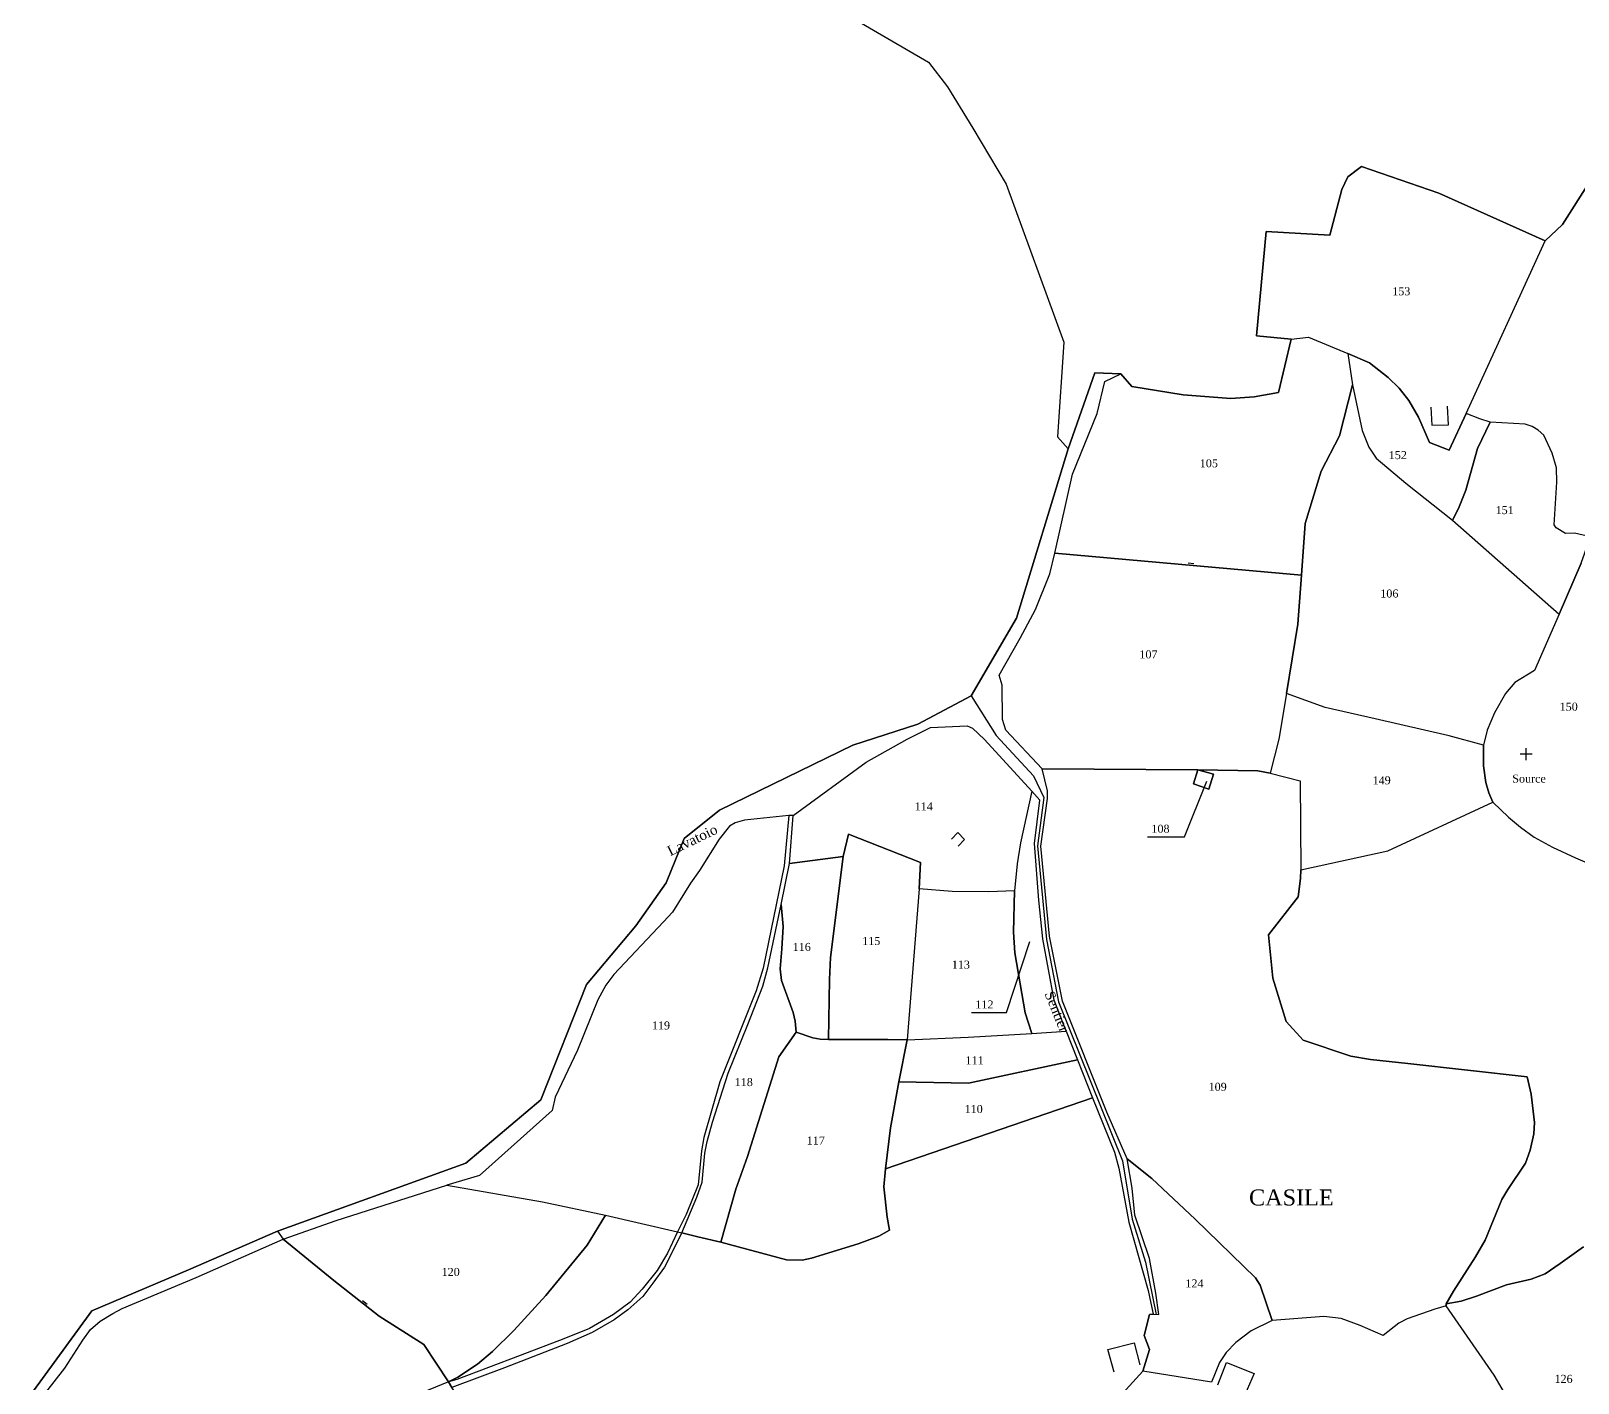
# Model space of a CAD drawing. Extents: x 1205702 to 1209329, y 6150197 to 6152796.
# Drawn here: x 1207575.6 to 1207962.3, y 6151873.4 to 6152211.2 of the extents above; entities that cross this region are included whole.
import ezdxf

# ---------------------------------------------------------------- set-up
doc = ezdxf.new("R2010")
doc.units = 0
doc.linetypes.add('CONTINU', pattern=[0])
doc.layers.get('0').update_dxf_attribs({"linetype": 'CONTINU'})
for name, color, linetype in [('1LIEUDIT', 7, 'CONTINU'), ('1PARCELLE', 7, 'CONTINU'), ('1SECTION', 7, 'CONTINU'), ('1SUBDSECT', 7, 'CONTINU'), ('1TROUPARCELLE', 7, 'CONTINU'), ('1ZONCOMM', 7, 'CONTINU'), ('3BATIDUR', 7, 'CONTINU'), ('3CALVAIRE', 7, 'CONTINU'), ('3CALVAIRETEX', 7, 'CONTINU'), ('3CHEMIN', 7, 'CONTINU'), ('3FISCLINE', 7, 'CONTINUOUS'), ('3FLECHEPAR', 7, 'CONTINU'), ('3LIEUDITTEX', 7, 'CONTINU'), ('3MURNONMI', 7, 'CONTINU'), ('3PARCELLETEX', 7, 'CONTINU'), ('3ZONCOMMTEX', 7, 'CONTINU')]:
    doc.layers.add(name, color=color, linetype=linetype)
doc.styles.get("Standard").update_dxf_attribs({"font": 'Times New Roman'})

# ---------------------------------------------------------------- blocks, each defined once
blk = doc.blocks.new('MURNOMI')
blk.add_line((-0.75, 0.5), (0.75, 0.5))
blk = doc.blocks.new('DETATOPO')
for points in [[(-1.5, 0), (1.5, 0)], [(0, -1.5), (0, 1.5)]]:
    blk.add_lwpolyline(points)

msp = doc.modelspace()

# ---------------------------------------------------------------- linework, layer by layer
at = {"layer": '1LIEUDIT'}
for points in [[(1207978.94, 6152195.09), (1207958.43, 6152162.87), (1207954.11, 6152158.76), (1207927.51, 6152170.66), (1207908.25, 6152177.35), (1207904.77, 6152174.8), (1207903.33, 6152171.65), (1207900.31, 6152160.23), (1207884.4, 6152161.11), (1207882, 6152135.06), (1207890.59, 6152134.24), (1207887.46, 6152120.84), (1207881.4, 6152119.81), (1207875.53, 6152119.38), (1207863.62, 6152120.31), (1207850.79, 6152122.39), (1207848.07, 6152125.51), (1207841.55, 6152125.81), (1207834.87, 6152106.8), (1207821.97, 6152064.53), (1207810.68, 6152045.08), (1207797.28, 6152037.98), (1207781.03, 6152032.73), (1207747.77, 6152016.55), (1207738.87, 6152009.46), (1207734.38, 6151998.39), (1207726.8, 6151987.62), (1207714.51, 6151972.98), (1207703.07, 6151944.15), (1207684.33, 6151928.31), (1207637.26, 6151911.31), (1207638.68, 6151909.32), (1207651.35, 6151899.01), (1207662.69, 6151890.08), (1207673.82, 6151883.01), (1207679.97, 6151873.68), (1207680.86, 6151872.27)], [(1207575.61, 6151870.49), (1207590.87, 6151891.42), (1207615, 6151901.61), (1207637.26, 6151911.31), (1207638.68, 6151909.32), (1207651.35, 6151899.01), (1207662.69, 6151890.08), (1207673.82, 6151883.01), (1207679.97, 6151873.68), (1207680.86, 6151872.27)]]:
    msp.add_lwpolyline(points, dxfattribs=at)
at = {"layer": '1PARCELLE'}
for points in [[(1207965.49, 6152084.82), (1207961.45, 6152085.74), (1207959.21, 6152085.65), (1207956.9, 6152087.03), (1207956.39, 6152087.79), (1207957.05, 6152098.44), (1207956.92, 6152102.06), (1207955.9, 6152105.72), (1207953.76, 6152110.19), (1207952.37, 6152111.47), (1207950.9, 6152112.38), (1207949.11, 6152112.94), (1207940.35, 6152113.45), (1207937.8, 6152114.27), (1207934.41, 6152115.65), (1207954.11, 6152158.76), (1207958.43, 6152162.87), (1207978.94, 6152195.09)], [(1207963.13, 6152078.24), (1207957.62, 6152065.52), (1207951.43, 6152051.45), (1207946.58, 6152048.38), (1207944.17, 6152045.67), (1207941.43, 6152040.87), (1207939.64, 6152036.53), (1207938.69, 6152032.74), (1207938.69, 6152027.62), (1207939.28, 6152023.46), (1207940.03, 6152020.8), (1207941.02, 6152018.52), (1207944.97, 6152014.76), (1207947.98, 6152012.27), (1207951.39, 6152009.79), (1207955.95, 6152007.25), (1207961.67, 6152004.62), (1207970.15, 6152001.03)], [(1207963.67, 6151907.42), (1207957.9, 6151903.19), (1207954.09, 6151900.65), (1207950.62, 6151899.3), (1207944.42, 6151897.87), (1207937, 6151895.03), (1207933.15, 6151893.85), (1207929.38, 6151893.15), (1207931.17, 6151896.35), (1207936.71, 6151904.91), (1207939.11, 6151909.03), (1207943.29, 6151919.18), (1207944.8, 6151921.68), (1207949.24, 6151928.31), (1207950.36, 6151931.55), (1207951.3, 6151935.65), (1207951.48, 6151938.44), (1207950.59, 6151945.57), (1207949.64, 6151949.89), (1207919.76, 6151953.22), (1207910.46, 6151954.22), (1207905.58, 6151955), (1207893.67, 6151959), (1207889.35, 6151963.7), (1207886.04, 6151974.5), (1207884.94, 6151985.39), (1207892.38, 6151994.86), (1207892.96, 6151999.42), (1207893.08, 6152001.62), (1207914.8, 6152006.32), (1207941.02, 6152018.52), (1207941.02, 6152018.52), (1207944.97, 6152014.76), (1207947.98, 6152012.27), (1207951.39, 6152009.79), (1207955.95, 6152007.25), (1207961.67, 6152004.62), (1207970.15, 6152001.03)], [(1207680.86, 6151872.27), (1207679.97, 6151873.68), (1207682.28, 6151874.79), (1207687.27, 6151878.09), (1207690.99, 6151881.23), (1207696.36, 6151886.51), (1207704.35, 6151895.25), (1207714.66, 6151907.8), (1207719.24, 6151915.33), (1207737.19, 6151911.15), (1207738.3, 6151910.9), (1207742.28, 6151909.9), (1207748.1, 6151908.59), (1207764.52, 6151904.12), (1207768.36, 6151904.07), (1207770.74, 6151904.52), (1207782.37, 6151908.13), (1207787.52, 6151910.07), (1207790.23, 6151911.58), (1207789.62, 6151914.84), (1207788.83, 6151922.37), (1207789.23, 6151926.88), (1207841.01, 6151944.65), (1207846.5, 6151931.05), (1207847.58, 6151927.02), (1207850.03, 6151913.53), (1207854.87, 6151896.5), (1207856.17, 6151890.58), (1207856.17, 6151890.58), (1207855.25, 6151890.52), (1207853.87, 6151885.2), (1207855.21, 6151881.77), (1207853.59, 6151876.31), (1207848.57, 6151870.86)], [(1207579.32, 6151871.01), (1207584.05, 6151877.08), (1207588.57, 6151884.09), (1207590.5, 6151886.76), (1207592.93, 6151888.81), (1207596.06, 6151890.75), (1207598.45, 6151891.96), (1207616.94, 6151899.74), (1207638.68, 6151909.32), (1207651.35, 6151899.01), (1207662.69, 6151890.08), (1207673.82, 6151883.01), (1207679.97, 6151873.68), (1207679.97, 6151873.68), (1207668.4, 6151868.87)], [(1207965.1, 6151848.33), (1207960.18, 6151855.1), (1207947.11, 6151862.78), (1207946.4, 6151865.5), (1207945.91, 6151867.02), (1207944.58, 6151869.88), (1207941.37, 6151875.31), (1207929.37, 6151892.62), (1207929.38, 6151893.15), (1207933.15, 6151893.85), (1207937, 6151895.03), (1207944.42, 6151897.87), (1207950.62, 6151899.3), (1207954.09, 6151900.65), (1207957.9, 6151903.19), (1207963.67, 6151907.42)], [(1207944.58, 6151869.88), (1207941.37, 6151875.31), (1207929.37, 6151892.62), (1207926.52, 6151891.85), (1207919.6, 6151889.43), (1207917.58, 6151888.3), (1207913.61, 6151885.21), (1207907.86, 6151887.76), (1207903.11, 6151889.47), (1207898.78, 6151889.98), (1207885.91, 6151889), (1207885.91, 6151889), (1207880.66, 6151886.4), (1207876.8, 6151883.45), (1207874.41, 6151880.95), (1207872.72, 6151878.45), (1207870.73, 6151873.55), (1207853.59, 6151876.31), (1207848.57, 6151870.86)]]:
    msp.add_lwpolyline(points, dxfattribs=at)
for points in [[(1207934.41, 6152115.65), (1207954.11, 6152158.76), (1207927.51, 6152170.66), (1207908.25, 6152177.35), (1207904.77, 6152174.8), (1207903.33, 6152171.65), (1207900.31, 6152160.23), (1207884.4, 6152161.11), (1207882, 6152135.06), (1207890.59, 6152134.24), (1207894.95, 6152134.73), (1207904.77, 6152130.62), (1207910.19, 6152128.3), (1207914.88, 6152124.63), (1207917.59, 6152121.98), (1207920.08, 6152118.88), (1207922.5, 6152114.7), (1207925.25, 6152108.41), (1207930.14, 6152106.48), (1207934.41, 6152115.65)], [(1207905.94, 6152122.8), (1207902.74, 6152110.07), (1207898.12, 6152101.25), (1207894.16, 6152088.11), (1207893.25, 6152075.26), (1207831.53, 6152080.77), (1207836, 6152100.44), (1207842.12, 6152115.6), (1207844.06, 6152123.66), (1207848.07, 6152125.51), (1207850.79, 6152122.39), (1207863.62, 6152120.31), (1207875.53, 6152119.38), (1207881.4, 6152119.81), (1207887.46, 6152120.84), (1207890.59, 6152134.24), (1207894.95, 6152134.73), (1207904.77, 6152130.62), (1207905.94, 6152122.8)], [(1207940.35, 6152113.45), (1207937.8, 6152114.27), (1207934.41, 6152115.65), (1207930.14, 6152106.48), (1207925.25, 6152108.41), (1207922.5, 6152114.7), (1207920.08, 6152118.88), (1207917.59, 6152121.98), (1207914.88, 6152124.63), (1207910.19, 6152128.3), (1207904.77, 6152130.62), (1207905.94, 6152122.8), (1207908.4, 6152111.4), (1207910.04, 6152107.22), (1207911.85, 6152104.5), (1207919.27, 6152098.24), (1207930.93, 6152088.97), (1207932.5, 6152091.88), (1207934.33, 6152096.47), (1207937.25, 6152106.87), (1207940.35, 6152113.45)], [(1207957.62, 6152065.52), (1207951.43, 6152051.45), (1207946.58, 6152048.38), (1207944.17, 6152045.67), (1207941.43, 6152040.87), (1207939.64, 6152036.53), (1207938.69, 6152032.74), (1207930.1, 6152035.09), (1207911.67, 6152039.35), (1207899.13, 6152042.2), (1207889.45, 6152045.69), (1207892.28, 6152062.95), (1207893.25, 6152075.26), (1207894.16, 6152088.11), (1207898.12, 6152101.25), (1207902.74, 6152110.07), (1207905.94, 6152122.8), (1207908.4, 6152111.4), (1207910.04, 6152107.22), (1207911.85, 6152104.5), (1207919.27, 6152098.24), (1207930.93, 6152088.97), (1207957.62, 6152065.52)], [(1207963.13, 6152078.24), (1207965.49, 6152084.82), (1207961.45, 6152085.74), (1207959.21, 6152085.65), (1207956.9, 6152087.03), (1207956.39, 6152087.79), (1207957.05, 6152098.44), (1207956.92, 6152102.06), (1207955.9, 6152105.72), (1207953.76, 6152110.19), (1207952.37, 6152111.47), (1207950.9, 6152112.38), (1207949.11, 6152112.94), (1207940.35, 6152113.45), (1207937.25, 6152106.87), (1207934.33, 6152096.47), (1207932.5, 6152091.88), (1207930.93, 6152088.97), (1207957.62, 6152065.52), (1207963.13, 6152078.24)], [(1207893.25, 6152075.26), (1207892.28, 6152062.95), (1207889.45, 6152045.69), (1207887.56, 6152034.25), (1207885.35, 6152025.73), (1207882.29, 6152026.37), (1207867.28, 6152026.6), (1207828.38, 6152026.8), (1207819.3, 6152036.52), (1207818.47, 6152039.19), (1207818.35, 6152047.75), (1207817.64, 6152050.22), (1207822.88, 6152059.45), (1207826.7, 6152066.62), (1207830.28, 6152075.55), (1207831.53, 6152080.77), (1207893.25, 6152075.26)], [(1207941.02, 6152018.52), (1207940.03, 6152020.8), (1207939.28, 6152023.46), (1207938.69, 6152027.62), (1207938.69, 6152032.74), (1207930.1, 6152035.09), (1207911.67, 6152039.35), (1207899.13, 6152042.2), (1207889.45, 6152045.69), (1207887.56, 6152034.25), (1207885.35, 6152025.73), (1207892.86, 6152023.81), (1207893.08, 6152001.62), (1207914.8, 6152006.32), (1207941.02, 6152018.52)], [(1207825.82, 6152021.23), (1207822.95, 6152008.31), (1207822.15, 6152003.09), (1207821.48, 6151996.38), (1207815.06, 6151996.12), (1207805.87, 6151996.17), (1207797.62, 6151996.83), (1207797.98, 6152003.42), (1207779.94, 6152010.54), (1207778.67, 6152004.94), (1207765.2, 6152003.17), (1207766.11, 6152015.19), (1207784.38, 6152028.47), (1207794.68, 6152034.25), (1207800.46, 6152037.17), (1207809.61, 6152037.6), (1207810.96, 6152037.01), (1207813.97, 6152034.16), (1207825.82, 6152021.23)], [(1207907.86, 6151887.76), (1207903.11, 6151889.47), (1207898.78, 6151889.98), (1207885.91, 6151889), (1207882.85, 6151897.81), (1207881.68, 6151899.66), (1207866.63, 6151914.3), (1207855.76, 6151924.49), (1207849.63, 6151929.34), (1207844.57, 6151941.06), (1207833.44, 6151968.74), (1207830.25, 6151985.02), (1207828.07, 6152007.51), (1207829.73, 6152019.42), (1207829.7, 6152021.33), (1207828.38, 6152026.8), (1207867.28, 6152026.6), (1207882.29, 6152026.37), (1207885.35, 6152025.73), (1207892.86, 6152023.81), (1207893.08, 6152001.62), (1207892.96, 6151999.42), (1207892.38, 6151994.86), (1207884.94, 6151985.39), (1207886.04, 6151974.5), (1207889.35, 6151963.7), (1207893.67, 6151959), (1207905.58, 6151955), (1207910.46, 6151954.22), (1207919.76, 6151953.22), (1207949.64, 6151949.89), (1207950.59, 6151945.57), (1207951.48, 6151938.44), (1207951.3, 6151935.65), (1207950.36, 6151931.55), (1207949.24, 6151928.31), (1207944.8, 6151921.68), (1207943.29, 6151919.18), (1207939.11, 6151909.03), (1207936.71, 6151904.91), (1207931.17, 6151896.35), (1207929.38, 6151893.15), (1207929.37, 6151892.62), (1207926.52, 6151891.85), (1207919.6, 6151889.43), (1207917.58, 6151888.3), (1207913.61, 6151885.21), (1207907.86, 6151887.76)], [(1207871.23, 6152025.54), (1207867.28, 6152026.55), (1207866.19, 6152023.05), (1207870.09, 6152021.76), (1207871.23, 6152025.54)], [(1207825.84, 6151960.71), (1207834.35, 6151961.25), (1207831.35, 6151969.04), (1207828.56, 6151984.32), (1207827.53, 6151994.01), (1207826.51, 6152008.19), (1207827.79, 6152019.04), (1207825.82, 6152021.23), (1207822.95, 6152008.31), (1207822.15, 6152003.09), (1207821.48, 6151996.38), (1207821.2, 6151986.06), (1207821.56, 6151980.86), (1207824.18, 6151965.84), (1207825.84, 6151960.71)], [(1207679.55, 6151922.78), (1207703.51, 6151918.65), (1207719.24, 6151915.33), (1207737.19, 6151911.15), (1207738.3, 6151910.9), (1207742.07, 6151919.83), (1207743.37, 6151923.59), (1207744.06, 6151930.77), (1207744.64, 6151933.72), (1207746, 6151938.56), (1207749.88, 6151950.82), (1207754.8, 6151962.92), (1207758.58, 6151972.55), (1207759.85, 6151977.11), (1207763.17, 6151992.97), (1207765.2, 6152003.17), (1207766.11, 6152015.19), (1207765.08, 6152015.14), (1207753.97, 6152013.98), (1207751.61, 6152013.33), (1207750.19, 6152012.47), (1207747.68, 6152009.27), (1207742.72, 6152001.4), (1207740.51, 6151998.28), (1207735.97, 6151990.99), (1207733.76, 6151988.57), (1207721.33, 6151975.45), (1207719.32, 6151972.77), (1207717.31, 6151969.11), (1207712.25, 6151956.54), (1207706.63, 6151944.75), (1207705.9, 6151941.47), (1207687.73, 6151925.18), (1207679.55, 6151922.78)], [(1207794.67, 6151959.14), (1207789.77, 6151959.2), (1207774.96, 6151959.23), (1207775.2, 6151974.17), (1207775.51, 6151979.67), (1207778.67, 6152004.94), (1207779.94, 6152010.54), (1207797.98, 6152003.42), (1207797.62, 6151996.83), (1207794.67, 6151959.14)], [(1207763.17, 6151992.97), (1207765.2, 6152003.17), (1207778.67, 6152004.94), (1207775.51, 6151979.67), (1207775.2, 6151974.17), (1207774.96, 6151959.23), (1207772.91, 6151959.32), (1207771.06, 6151959.62), (1207766.93, 6151961.05), (1207766.66, 6151963.8), (1207766.13, 6151965.94), (1207763.24, 6151973.92), (1207762.89, 6151976.87), (1207763.34, 6151981.83), (1207763.68, 6151987.44), (1207763.17, 6151992.97)], [(1207794.67, 6151959.14), (1207809.89, 6151959.78), (1207825.84, 6151960.71), (1207824.18, 6151965.84), (1207821.56, 6151980.86), (1207821.2, 6151986.06), (1207821.48, 6151996.38), (1207815.06, 6151996.12), (1207805.87, 6151996.17), (1207797.62, 6151996.83), (1207794.67, 6151959.14)], [(1207748.1, 6151908.59), (1207742.28, 6151909.9), (1207738.3, 6151910.9), (1207742.07, 6151919.83), (1207743.37, 6151923.59), (1207744.06, 6151930.77), (1207744.64, 6151933.72), (1207746, 6151938.56), (1207749.88, 6151950.82), (1207754.8, 6151962.92), (1207758.58, 6151972.55), (1207759.85, 6151977.11), (1207763.17, 6151992.97), (1207763.68, 6151987.44), (1207763.34, 6151981.83), (1207762.89, 6151976.87), (1207763.24, 6151973.92), (1207766.13, 6151965.94), (1207766.66, 6151963.8), (1207766.93, 6151961.05), (1207762.55, 6151954.85), (1207754.73, 6151929.95), (1207751.78, 6151921.8), (1207748.1, 6151908.59)], [(1207789.23, 6151926.88), (1207788.83, 6151922.37), (1207789.62, 6151914.84), (1207790.23, 6151911.58), (1207787.52, 6151910.07), (1207782.37, 6151908.13), (1207770.74, 6151904.52), (1207768.36, 6151904.07), (1207764.52, 6151904.12), (1207748.1, 6151908.59), (1207751.78, 6151921.8), (1207754.73, 6151929.95), (1207762.55, 6151954.85), (1207766.93, 6151961.05), (1207771.06, 6151959.62), (1207772.91, 6151959.32), (1207774.96, 6151959.23), (1207789.77, 6151959.2), (1207794.67, 6151959.14), (1207792.53, 6151948.61), (1207790.47, 6151937.16), (1207789.23, 6151926.88)], [(1207794.67, 6151959.14), (1207809.89, 6151959.78), (1207825.84, 6151960.71), (1207834.35, 6151961.25), (1207837.18, 6151954.16), (1207810.01, 6151948.26), (1207792.53, 6151948.61), (1207794.67, 6151959.14)], [(1207841.01, 6151944.65), (1207789.23, 6151926.88), (1207790.47, 6151937.16), (1207792.53, 6151948.61), (1207810.01, 6151948.26), (1207837.18, 6151954.16), (1207841.01, 6151944.65)], [(1207856.17, 6151890.58), (1207857.52, 6151890.46), (1207856.82, 6151895.8), (1207855.25, 6151904.49), (1207851.58, 6151915.28), (1207850.85, 6151922.05), (1207849.63, 6151929.34), (1207855.76, 6151924.49), (1207866.63, 6151914.3), (1207881.68, 6151899.66), (1207882.85, 6151897.81), (1207885.91, 6151889), (1207880.66, 6151886.4), (1207876.8, 6151883.45), (1207874.41, 6151880.95), (1207872.72, 6151878.45), (1207870.73, 6151873.55), (1207853.59, 6151876.31), (1207855.21, 6151881.77), (1207853.87, 6151885.2), (1207855.25, 6151890.52), (1207856.17, 6151890.58)], [(1207679.97, 6151873.68), (1207673.82, 6151883.01), (1207662.69, 6151890.08), (1207651.35, 6151899.01), (1207638.68, 6151909.32), (1207651.87, 6151914), (1207679.55, 6151922.78), (1207703.51, 6151918.65), (1207719.24, 6151915.33), (1207714.66, 6151907.8), (1207704.35, 6151895.25), (1207696.36, 6151886.51), (1207690.99, 6151881.23), (1207687.27, 6151878.09), (1207682.28, 6151874.79), (1207679.97, 6151873.68)], [(1207672.35, 6151805.7), (1207680.25, 6151811.34), (1207691.61, 6151818.25), (1207698.71, 6151822.15), (1207710.43, 6151827.91), (1207709.35, 6151829.02), (1207699.04, 6151846.15), (1207692.71, 6151855.93), (1207683.72, 6151867.75), (1207680.86, 6151872.27), (1207679.97, 6151873.68), (1207668.4, 6151868.87), (1207664.42, 6151867.6), (1207664.7, 6151866.51), (1207668.59, 6151857.85), (1207634.41, 6151823.1), (1207638.98, 6151818.99), (1207645.14, 6151813.86), (1207653.45, 6151808.26), (1207655.11, 6151807.85), (1207663.63, 6151808.67), (1207668.85, 6151806.68), (1207672.35, 6151805.7)]]:
    msp.add_lwpolyline(points, close=True, dxfattribs=at)
at = {"layer": '1SECTION'}
msp.add_lwpolyline([(1207776.09, 6152217.3), (1207799.99, 6152203.44), (1207804.76, 6152197.23), (1207811.04, 6152186.96), (1207819.39, 6152172.98), (1207833.83, 6152133.48), (1207832.18, 6152109.8), (1207832.18, 6152109.8), (1207834.87, 6152106.8), (1207841.55, 6152125.81), (1207848.07, 6152125.51), (1207850.79, 6152122.39), (1207863.62, 6152120.31), (1207875.53, 6152119.38), (1207881.4, 6152119.81), (1207887.46, 6152120.84), (1207890.59, 6152134.24), (1207882, 6152135.06), (1207884.4, 6152161.11), (1207900.31, 6152160.23), (1207903.33, 6152171.65), (1207904.77, 6152174.8), (1207908.25, 6152177.35), (1207927.51, 6152170.66), (1207954.11, 6152158.76), (1207958.43, 6152162.87), (1207978.94, 6152195.09)], dxfattribs=at)
at = {"layer": '1SUBDSECT'}
msp.add_lwpolyline([(1207978.94, 6152195.09), (1207958.43, 6152162.87), (1207954.11, 6152158.76), (1207927.51, 6152170.66), (1207908.25, 6152177.35), (1207904.77, 6152174.8), (1207903.33, 6152171.65), (1207900.31, 6152160.23), (1207884.4, 6152161.11), (1207882, 6152135.06), (1207890.59, 6152134.24), (1207887.46, 6152120.84), (1207881.4, 6152119.81), (1207875.53, 6152119.38), (1207863.62, 6152120.31), (1207850.79, 6152122.39), (1207848.07, 6152125.51), (1207841.55, 6152125.81), (1207834.87, 6152106.8), (1207834.87, 6152106.8), (1207821.97, 6152064.53), (1207810.68, 6152045.08), (1207797.28, 6152037.98), (1207781.03, 6152032.73), (1207747.77, 6152016.55), (1207738.87, 6152009.46), (1207734.38, 6151998.39), (1207726.8, 6151987.62), (1207714.51, 6151972.98), (1207703.07, 6151944.15), (1207684.33, 6151928.31), (1207637.26, 6151911.31), (1207615, 6151901.61), (1207590.87, 6151891.42), (1207575.61, 6151870.49)], dxfattribs=at)
at = {"layer": '1TROUPARCELLE'}
msp.add_lwpolyline([(1207866.19, 6152023.05), (1207867.28, 6152026.55), (1207871.23, 6152025.54), (1207870.09, 6152021.76), (1207866.19, 6152023.05)], close=True, dxfattribs=at)
at = {"layer": '1ZONCOMM'}
for points in [[(1207575.61, 6151870.49), (1207590.87, 6151891.42), (1207615, 6151901.61), (1207637.26, 6151911.31), (1207684.33, 6151928.31), (1207703.07, 6151944.15), (1207714.51, 6151972.98), (1207726.8, 6151987.62), (1207734.38, 6151998.39), (1207738.87, 6152009.46), (1207747.77, 6152016.55), (1207781.03, 6152032.73), (1207797.28, 6152037.98), (1207810.68, 6152045.08), (1207821.97, 6152064.53), (1207834.87, 6152106.8)], [(1207575.61, 6151870.49), (1207590.87, 6151891.42), (1207615, 6151901.61), (1207637.26, 6151911.31), (1207684.33, 6151928.31), (1207703.07, 6151944.15), (1207714.51, 6151972.98), (1207726.8, 6151987.62), (1207734.38, 6151998.39), (1207738.87, 6152009.46), (1207747.77, 6152016.55), (1207781.03, 6152032.73), (1207797.28, 6152037.98), (1207810.68, 6152045.08), (1207821.97, 6152064.53), (1207834.87, 6152106.8)], [(1207810.68, 6152045.08), (1207816.9, 6152035.18), (1207826.23, 6152025.07), (1207828.82, 6152019.71), (1207827.25, 6152007.6), (1207829.48, 6151984.2), (1207832.45, 6151968.63), (1207848.47, 6151928.88), (1207850.87, 6151914.32), (1207854.25, 6151903.54), (1207856.86, 6151890.52)]]:
    msp.add_lwpolyline(points, dxfattribs=at)
at = {"layer": '3BATIDUR'}
msp.add_lwpolyline([(1207867.28, 6152026.55), (1207866.19, 6152023.05), (1207870.09, 6152021.76), (1207871.23, 6152025.54), (1207867.28, 6152026.55)], close=True, dxfattribs=at)
at = {"layer": '3CHEMIN'}
for points in [[(1207765.08, 6152015.14), (1207763.88, 6152002.57), (1207758.68, 6151977.04), (1207756.93, 6151971.34), (1207747.84, 6151948.59), (1207743.81, 6151934.74), (1207743.2, 6151931.35), (1207742.39, 6151922.87), (1207739.41, 6151915.48), (1207737.19, 6151911.15)], [(1207737.19, 6151911.15), (1207734.71, 6151905.79), (1207732.18, 6151901.48), (1207728.41, 6151896.84), (1207725.36, 6151893.56), (1207721.27, 6151890.49), (1207715.26, 6151887.02), (1207708.82, 6151884.42), (1207697.9, 6151880.21), (1207682.11, 6151874.2), (1207679.97, 6151873.68)], [(1207738.3, 6151910.9), (1207733.99, 6151902.28), (1207731.07, 6151898.29), (1207728.57, 6151895.01), (1207724.84, 6151891.67), (1207721.39, 6151889.12), (1207715.93, 6151886.01), (1207709.63, 6151883.26), (1207694, 6151877.14), (1207680.86, 6151872.27)]]:
    msp.add_lwpolyline(points, dxfattribs=at)
at = {"layer": '3FISCLINE'}
for points in [[(1207925.58, 6152117.24), (1207925.83, 6152112.73), (1207929.97, 6152112.81), (1207929.71, 6152117.45)], [(1207805.76, 6152009.29), (1207807.27, 6152010.93), (1207808.99, 6152009.18), (1207807.35, 6152007.5)], [(1207846.35, 6151876.09), (1207844.81, 6151881.77), (1207851.35, 6151883.41), (1207852.84, 6151877.92)], [(1207872.28, 6151872.93), (1207874.5, 6151878.5), (1207881.39, 6151875.76), (1207879.05, 6151870.38)]]:
    msp.add_lwpolyline(points, dxfattribs=at)
at = {"layer": '3FLECHEPAR'}
for points in [[(1207854.76, 6152009.87), (1207864, 6152009.85), (1207869.54, 6152023.73)], [(1207810.76, 6151965.95), (1207819.45, 6151965.93), (1207825.31, 6151983.7)]]:
    msp.add_lwpolyline(points, dxfattribs=at)

# ---------------------------------------------------------------- block references
at = {"layer": '3CALVAIRE', "rotation": 90}
msp.add_blockref('DETATOPO', (1207949.39, 6152030.48), dxfattribs=at)
at = {"layer": '3MURNONMI'}
for p, rotation in [((1207865.55, 6152077.74), 355), ((1207658.78, 6151893.15), 321.8)]:
    msp.add_blockref('MURNOMI', p, dxfattribs=dict(at, rotation=rotation))

# ---------------------------------------------------------------- texts
at = {"layer": '3CALVAIRETEX'}
msp.add_text('Source', height=2, dxfattribs=at).set_placement((1207945.9, 6152023.4))
at = {"layer": '3LIEUDITTEX'}
msp.add_text('CASILE', height=4, dxfattribs=at).set_placement((1207880.1, 6151917.73))
at = {"layer": '3PARCELLETEX'}
for s, p in [('153', (1207915.9, 6152145.18)), ('152', (1207915.02, 6152104.24)), ('105', (1207867.79, 6152102.2)), ('151', (1207941.74, 6152090.49)), ('106', (1207912.91, 6152069.65)), ('107', (1207852.69, 6152054.44)), ('150', (1207957.74, 6152041.38)), ('149', (1207910.98, 6152022.97)), ('114', (1207796.52, 6152016.45)), ('108', (1207855.7, 6152010.87)), ('116', (1207766.03, 6151981.34)), ('115', (1207783.39, 6151982.81)), ('113', (1207805.8, 6151976.91)), ('112', (1207811.69, 6151966.95)), ('119', (1207730.83, 6151961.71)), ('111', (1207809.21, 6151953)), ('118', (1207751.53, 6151947.56)), ('109', (1207869.99, 6151946.39)), ('110', (1207809, 6151940.83)), ('117', (1207769.54, 6151932.96)), ('120', (1207678.27, 6151900.12)), ('124', (1207864.19, 6151897.24)), ('126', (1207956.46, 6151873.4))]:
    msp.add_text(s, height=2, dxfattribs=at).set_placement(p)
at = {"layer": '3ZONCOMMTEX'}
for s, rotation, p in [('Lavatoio', 25.9, (1207735.45, 6152004.99)), ('Lavatoio', 25.9, (1207735.45, 6152004.99)), ('Sentier', 292.1, (1207828.94, 6151970.66))]:
    msp.add_text(s, height=2.5, rotation=rotation, dxfattribs=at).set_placement(p)

doc.saveas('drawing.dxf')
